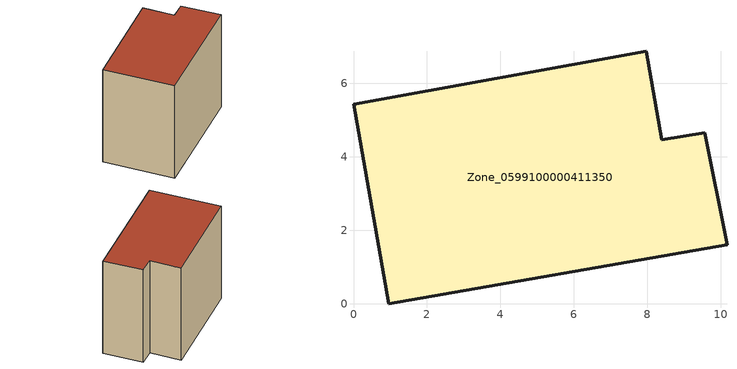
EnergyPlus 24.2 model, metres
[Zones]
Zone_0599100000411350
 floor ground (C_G): 0.95,0 0,5.43 7.97,6.88 8.39,4.46 9.56,4.66 10.17,1.61 z0
 wall outside (C_F): 0.95,0 10.17,1.61 9.56,4.66 8.39,4.46 7.97,6.88 0,5.43 0.95,0 z0:8.14
 roof outside (C_R): 0,5.43 0.95,0 10.17,1.61 9.56,4.66 8.39,4.46 7.97,6.88 z8.14
[BUILDING]
Pand.0599100000411350: North Axis=0; Terrain=City; Loads Convergence Tolerance Value=0.04; Temperature Convergence Tolerance Value=0.4; Solar Distribution=FullExterior; Maximum Number of Warmup Days=25; Minimum Number of Warmup Days=1
[Site:Location]
Rotterdam.The.Hague.AP_ZH_NLD Design_Conditions: Latitude=51.96; Longitude=4.45; Time Zone=1; Elevation=-4.5
[SITE:GROUNDTEMPERATURE:BUILDINGSURFACE]
18, 18, 18, 18, 18, 18, 18, 18, 18, 18, 18, 18
[MATERIAL] Thermal Absorptance=0.9; Solar Absorptance=0.7; Visible Absorptance=0.7
Name | Roughness | Thickness | Conductivity | Density | Specific Heat
G.TI.1992-2005 | MediumSmooth | 0.15 | 0.06 | 540 | 1210
F.TI.1992-2005 | Rough | 0.3 | 0.12 | 1920 | 840
R.TI.1992-2005 | MediumRough | 0.2 | 0.08 | 1500 | 1000
[CONSTRUCTION]
C_G: G.TI.1992-2005
C_F: F.TI.1992-2005
C_R: R.TI.1992-2005
[ZONE]
Zone_0599100000411350: Type=1; Multiplier=1; Ceiling Height=Autocalculate; Volume=Autocalculate; Floor Area=autocalculate; Part of Total Floor Area=Yes
[ZONEINFILTRATION:DESIGNFLOWRATE]
Infil_Zone_0599100000411350: Zone or ZoneList or Space or SpaceList=Zone_0599100000411350; Schedule=AlwaysOn; Design Flow Rate Calculation Method=Flow/Area; Flow Rate per Floor Area=0.0015; Constant Term Coefficient=1; Temperature Term Coefficient=0; Velocity Term Coefficient=0; Velocity Squared Term Coefficient=0
[HVACTEMPLATE:ZONE:IDEALLOADSAIRSYSTEM]
Zone_0599100000411350: Maximum Heating Supply Air Temperature=50; Minimum Cooling Supply Air Temperature=13; Maximum Heating Supply Air Humidity Ratio=0.0156; Minimum Cooling Supply Air Humidity Ratio=0.0077; Heating Limit=NoLimit; Cooling Limit=NoLimit; Dehumidification Control Type=ConstantSensibleHeatRatio; Cooling Sensible Heat Ratio=0.7; Dehumidification Setpoint=60; Humidification Control Type=None; Humidification Setpoint=30; Outdoor Air Method=None; Outdoor Air Flow Rate per Person=0.00944; Outdoor Air Flow Rate per Zone Floor Area=0; Outdoor Air Flow Rate per Zone=0; Demand Controlled Ventilation Type=None; Outdoor Air Economizer Type=NoEconomizer; Heat Recovery Type=None; Sensible Heat Recovery Effectiveness=0.7; Latent Heat Recovery Effectiveness=0.65
[ZONECONTROL:THERMOSTAT]
ThermostatControl_Zone_0599100000411350: Zone or ZoneList=Zone_0599100000411350; Control Type Schedule=DualSetpointControlType; Control 1=Thermostat_Zone_0599100000411350; Temperature Difference Between Cutout And Setpoint=0
[THERMOSTATSETPOINT:DUALSETPOINT]
Thermostat_Zone_0599100000411350: Heating Setpoint Temperature Schedule=HeatingSetpoint_Zone_0599100000411350; Cooling Setpoint Temperature Schedule=CoolingSetpoint_Zone_0599100000411350
[SCHEDULE:COMPACT]
HeatingSetpoint_Zone_0599100000411350: Through: 12/31, For: AllDays, Until: 24:00, 21
CoolingSetpoint_Zone_0599100000411350: Through: 12/31, For: AllDays, Until: 24:00, 24
DualSetpointControlType: Through: 12/31, For: AllDays, Until: 24:00, 4
AlwaysOn: Through: 12/31, For: AllDays, Until: 24:00, 1
